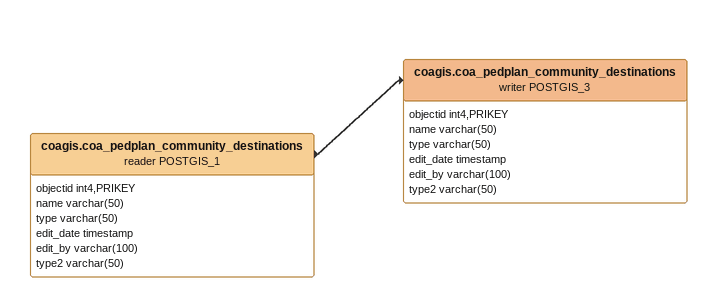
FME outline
coagis.coa_pedplan_community_destinations (reader POSTGIS_1)
    attributes: objectid int4,PRIKEY, name varchar(50), type varchar(50), edit_date timestamp, edit_by varchar(100), type2 varchar(50)
    -> coagis.coa_pedplan_community_destinations (writer POSTGIS_3)
coagis.coa_pedplan_community_destinations (writer POSTGIS_3)
    attributes: objectid int4,PRIKEY, name varchar(50), type varchar(50), edit_date timestamp, edit_by varchar(100), type2 varchar(50)
